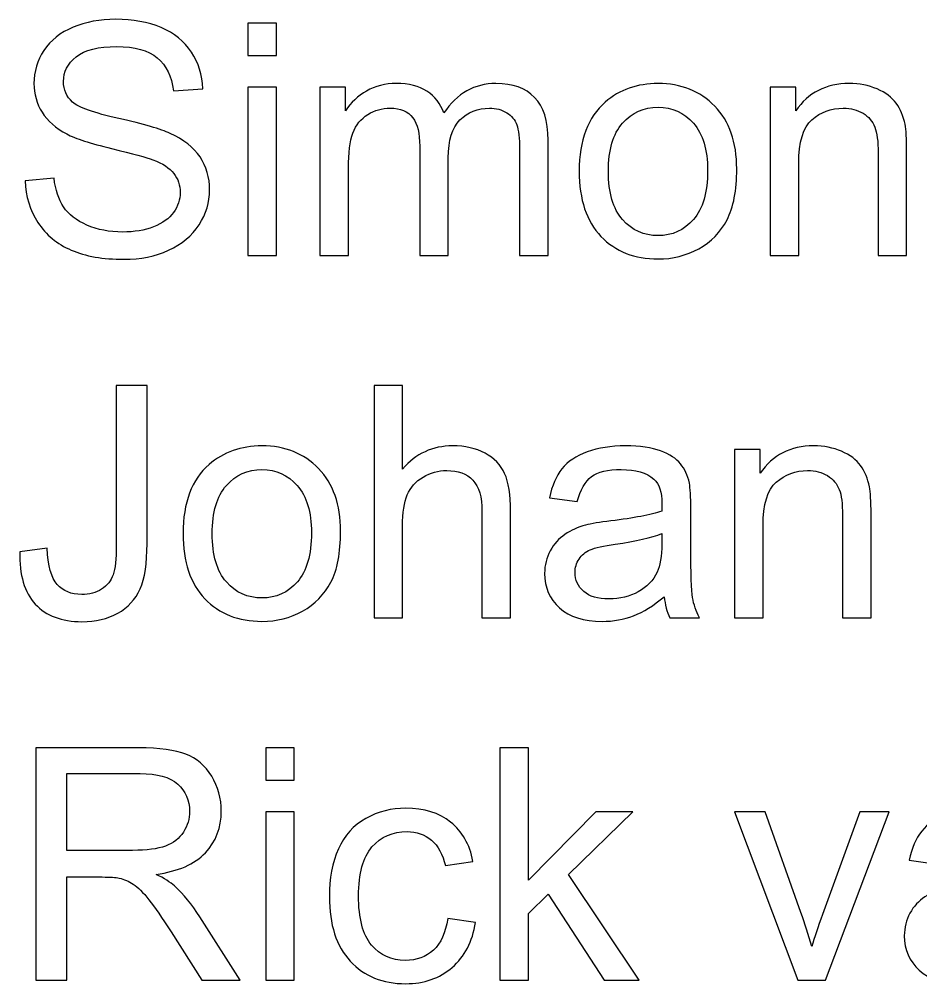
# Model space of a CAD drawing. Header units: centimetres. Extents: x -10.5 to 10.5, y -5.5 to 5.5.
# Drawn here: x -1.183 to -0.497, y -3.472 to -2.738 of the extents above; entities that cross this region are included whole.
import ezdxf

# ---------------------------------------------------------------- set-up
doc = ezdxf.new("R2010")
doc.units = ezdxf.units.CM
doc.header["$MEASUREMENT"] = 0
doc.layers.add('Laag 1', color=7, linetype='Continuous')

msp = doc.modelspace()

# ---------------------------------------------------------------- linework, layer by layer
at = {"layer": 'Laag 1', "color": 114}
for points, knots in [([(-1.1789, -2.8608), (-1.1789, -2.8608), (-1.15692, -2.85883), (-1.15692, -2.85883), (-1.15692, -2.85883), (-1.15589, -2.86772), (-1.15347, -2.875), (-1.14964, -2.88072), (-1.14964, -2.88072), (-1.14581, -2.8864), (-1.13988, -2.89101), (-1.13186, -2.89455), (-1.13186, -2.89455), (-1.12383, -2.89805), (-1.11478, -2.89982), (-1.10474, -2.89982), (-1.10474, -2.89982), (-1.09581, -2.89982), (-1.08794, -2.8985), (-1.08111, -2.89583), (-1.08111, -2.89583), (-1.07428, -2.89315), (-1.06922, -2.88949), (-1.06588, -2.88484), (-1.06588, -2.88484), (-1.06255, -2.88019), (-1.06086, -2.87513), (-1.06086, -2.86969), (-1.06086, -2.86969), (-1.06086, -2.86418), (-1.06247, -2.85936), (-1.06568, -2.85521), (-1.06568, -2.85521), (-1.06889, -2.85109), (-1.0742, -2.84763), (-1.08161, -2.84479), (-1.08161, -2.84479), (-1.08634, -2.84298), (-1.09683, -2.8401), (-1.11309, -2.83619), (-1.11309, -2.83619), (-1.12935, -2.83228), (-1.14071, -2.82862), (-1.14721, -2.82516), (-1.14721, -2.82516), (-1.15565, -2.82072), (-1.1619, -2.8152), (-1.16602, -2.80866), (-1.16602, -2.80866), (-1.17018, -2.80211), (-1.17223, -2.79475), (-1.17223, -2.78664), (-1.17223, -2.78664), (-1.17223, -2.77767), (-1.16968, -2.76931), (-1.16462, -2.76158), (-1.16462, -2.76158), (-1.15956, -2.7538), (-1.15219, -2.74791), (-1.14244, -2.74388), (-1.14244, -2.74388), (-1.13272, -2.73984), (-1.1219, -2.73783), (-1.11, -2.73783), (-1.11, -2.73783), (-1.09692, -2.73783), (-1.08535, -2.73993), (-1.07535, -2.74417), (-1.07535, -2.74417), (-1.06535, -2.74836), (-1.05765, -2.75458), (-1.05226, -2.76281), (-1.05226, -2.76281), (-1.04687, -2.771), (-1.04399, -2.7803), (-1.04358, -2.79067), (-1.04358, -2.79067), (-1.04358, -2.79067), (-1.06605, -2.7924), (-1.06605, -2.7924), (-1.06605, -2.7924), (-1.06724, -2.78125), (-1.07132, -2.77281), (-1.07827, -2.76713), (-1.07827, -2.76713), (-1.08523, -2.76141), (-1.09552, -2.75857), (-1.1091, -2.75857), (-1.1091, -2.75857), (-1.12326, -2.75857), (-1.13359, -2.76116), (-1.14005, -2.76635), (-1.14005, -2.76635), (-1.14651, -2.77153), (-1.14976, -2.77779), (-1.14976, -2.78512), (-1.14976, -2.78512), (-1.14976, -2.79145), (-1.14746, -2.79668), (-1.14289, -2.8008), (-1.14289, -2.8008), (-1.13836, -2.80487), (-1.12663, -2.80911), (-1.10762, -2.81339), (-1.10762, -2.81339), (-1.0886, -2.81771), (-1.07556, -2.82146), (-1.06848, -2.82467), (-1.06848, -2.82467), (-1.05823, -2.8294), (-1.05062, -2.83537), (-1.04572, -2.84265), (-1.04572, -2.84265), (-1.04082, -2.8499), (-1.03839, -2.85825), (-1.03839, -2.86772), (-1.03839, -2.86772), (-1.03839, -2.87714), (-1.04107, -2.88595), (-1.04646, -2.89426), (-1.04646, -2.89426), (-1.05185, -2.90258), (-1.05955, -2.90904), (-1.06963, -2.91365), (-1.06963, -2.91365), (-1.07971, -2.91826), (-1.09103, -2.92056), (-1.10367, -2.92056), (-1.10367, -2.92056), (-1.11964, -2.92056), (-1.13301, -2.91822), (-1.14379, -2.91357), (-1.14379, -2.91357), (-1.15462, -2.90892), (-1.16306, -2.90192), (-1.16919, -2.89254), (-1.16919, -2.89254), (-1.17536, -2.88319), (-1.17857, -2.87262), (-1.1789, -2.8608)], [0, 0, 0, 0, 0.027778, 0.027778, 0.027778, 0.027778, 0.055556, 0.055556, 0.055556, 0.055556, 0.083333, 0.083333, 0.083333, 0.083333, 0.111111, 0.111111, 0.111111, 0.111111, 0.138889, 0.138889, 0.138889, 0.138889, 0.166667, 0.166667, 0.166667, 0.166667, 0.194444, 0.194444, 0.194444, 0.194444, 0.222222, 0.222222, 0.222222, 0.222222, 0.25, 0.25, 0.25, 0.25, 0.277778, 0.277778, 0.277778, 0.277778, 0.305556, 0.305556, 0.305556, 0.305556, 0.333333, 0.333333, 0.333333, 0.333333, 0.361111, 0.361111, 0.361111, 0.361111, 0.388889, 0.388889, 0.388889, 0.388889, 0.416667, 0.416667, 0.416667, 0.416667, 0.444444, 0.444444, 0.444444, 0.444444, 0.472222, 0.472222, 0.472222, 0.472222, 0.5, 0.5, 0.5, 0.5, 0.527778, 0.527778, 0.527778, 0.527778, 0.555556, 0.555556, 0.555556, 0.555556, 0.583333, 0.583333, 0.583333, 0.583333, 0.611111, 0.611111, 0.611111, 0.611111, 0.638889, 0.638889, 0.638889, 0.638889, 0.666667, 0.666667, 0.666667, 0.666667, 0.694444, 0.694444, 0.694444, 0.694444, 0.722222, 0.722222, 0.722222, 0.722222, 0.75, 0.75, 0.75, 0.75, 0.777778, 0.777778, 0.777778, 0.777778, 0.805556, 0.805556, 0.805556, 0.805556, 0.833333, 0.833333, 0.833333, 0.833333, 0.861111, 0.861111, 0.861111, 0.861111, 0.888889, 0.888889, 0.888889, 0.888889, 0.916667, 0.916667, 0.916667, 0.916667, 0.944444, 0.944444, 0.944444, 0.944444, 1, 1, 1, 1]), ([(-1.00925, -2.76548), (-1.00925, -2.76548), (-1.00925, -2.74079), (-1.00925, -2.74079), (-1.00925, -2.74079), (-1.00925, -2.74079), (-0.98752, -2.74079), (-0.98752, -2.74079), (-0.98752, -2.74079), (-0.98752, -2.74079), (-0.98752, -2.76548), (-0.98752, -2.76548), (-0.98752, -2.76548), (-0.98752, -2.76548), (-1.00925, -2.76548), (-1.00925, -2.76548)], [0, 0, 0, 0, 0.2, 0.2, 0.2, 0.2, 0.4, 0.4, 0.4, 0.4, 0.6, 0.6, 0.6, 0.6, 1, 1, 1, 1]), ([(-1.00925, -2.9176), (-1.00925, -2.9176), (-1.00925, -2.78944), (-1.00925, -2.78944), (-1.00925, -2.78944), (-1.00925, -2.78944), (-0.98752, -2.78944), (-0.98752, -2.78944), (-0.98752, -2.78944), (-0.98752, -2.78944), (-0.98752, -2.9176), (-0.98752, -2.9176), (-0.98752, -2.9176), (-0.98752, -2.9176), (-1.00925, -2.9176), (-1.00925, -2.9176)], [0, 0, 0, 0, 0.2, 0.2, 0.2, 0.2, 0.4, 0.4, 0.4, 0.4, 0.6, 0.6, 0.6, 0.6, 1, 1, 1, 1]), ([(-0.95439, -2.9176), (-0.95439, -2.9176), (-0.95439, -2.78944), (-0.95439, -2.78944), (-0.95439, -2.78944), (-0.95439, -2.78944), (-0.93488, -2.78944), (-0.93488, -2.78944), (-0.93488, -2.78944), (-0.93488, -2.78944), (-0.93488, -2.80755), (-0.93488, -2.80755), (-0.93488, -2.80755), (-0.93089, -2.80129), (-0.92554, -2.79623), (-0.91887, -2.79244), (-0.91887, -2.79244), (-0.91221, -2.78862), (-0.90463, -2.78672), (-0.89611, -2.78672), (-0.89611, -2.78672), (-0.88665, -2.78672), (-0.87887, -2.7887), (-0.87282, -2.79261), (-0.87282, -2.79261), (-0.86677, -2.79656), (-0.86249, -2.80203), (-0.86002, -2.80911), (-0.86002, -2.80911), (-0.84981, -2.79417), (-0.8366, -2.78672), (-0.8203, -2.78672), (-0.8203, -2.78672), (-0.80754, -2.78672), (-0.79771, -2.79022), (-0.79088, -2.79726), (-0.79088, -2.79726), (-0.784, -2.8043), (-0.78055, -2.81512), (-0.78055, -2.82973), (-0.78055, -2.82973), (-0.78055, -2.82973), (-0.78055, -2.9176), (-0.78055, -2.9176), (-0.78055, -2.9176), (-0.78055, -2.9176), (-0.80228, -2.9176), (-0.80228, -2.9176), (-0.80228, -2.9176), (-0.80228, -2.9176), (-0.80228, -2.83693), (-0.80228, -2.83693), (-0.80228, -2.83693), (-0.80228, -2.82829), (-0.80302, -2.82203), (-0.80442, -2.81821), (-0.80442, -2.81821), (-0.80582, -2.81438), (-0.80837, -2.81133), (-0.81211, -2.80899), (-0.81211, -2.80899), (-0.81582, -2.80664), (-0.82018, -2.80549), (-0.82516, -2.80549), (-0.82516, -2.80549), (-0.83421, -2.80549), (-0.84171, -2.80849), (-0.84767, -2.81446), (-0.84767, -2.81446), (-0.85364, -2.82047), (-0.8566, -2.83006), (-0.8566, -2.84323), (-0.8566, -2.84323), (-0.8566, -2.84323), (-0.8566, -2.9176), (-0.8566, -2.9176), (-0.8566, -2.9176), (-0.8566, -2.9176), (-0.87833, -2.9176), (-0.87833, -2.9176), (-0.87833, -2.9176), (-0.87833, -2.9176), (-0.87833, -2.83442), (-0.87833, -2.83442), (-0.87833, -2.83442), (-0.87833, -2.82479), (-0.8801, -2.81755), (-0.88364, -2.81273), (-0.88364, -2.81273), (-0.88718, -2.80792), (-0.89299, -2.80549), (-0.90101, -2.80549), (-0.90101, -2.80549), (-0.9071, -2.80549), (-0.91274, -2.80709), (-0.91793, -2.8103), (-0.91793, -2.8103), (-0.92311, -2.81351), (-0.92686, -2.81821), (-0.9292, -2.82442), (-0.9292, -2.82442), (-0.93151, -2.83059), (-0.93266, -2.83953), (-0.93266, -2.85117), (-0.93266, -2.85117), (-0.93266, -2.85117), (-0.93266, -2.9176), (-0.93266, -2.9176), (-0.93266, -2.9176), (-0.93266, -2.9176), (-0.95439, -2.9176), (-0.95439, -2.9176)], [0, 0, 0, 0, 0.034483, 0.034483, 0.034483, 0.034483, 0.068966, 0.068966, 0.068966, 0.068966, 0.103448, 0.103448, 0.103448, 0.103448, 0.137931, 0.137931, 0.137931, 0.137931, 0.172414, 0.172414, 0.172414, 0.172414, 0.206897, 0.206897, 0.206897, 0.206897, 0.241379, 0.241379, 0.241379, 0.241379, 0.275862, 0.275862, 0.275862, 0.275862, 0.310345, 0.310345, 0.310345, 0.310345, 0.344828, 0.344828, 0.344828, 0.344828, 0.37931, 0.37931, 0.37931, 0.37931, 0.413793, 0.413793, 0.413793, 0.413793, 0.448276, 0.448276, 0.448276, 0.448276, 0.482759, 0.482759, 0.482759, 0.482759, 0.517241, 0.517241, 0.517241, 0.517241, 0.551724, 0.551724, 0.551724, 0.551724, 0.586207, 0.586207, 0.586207, 0.586207, 0.62069, 0.62069, 0.62069, 0.62069, 0.655172, 0.655172, 0.655172, 0.655172, 0.689655, 0.689655, 0.689655, 0.689655, 0.724138, 0.724138, 0.724138, 0.724138, 0.758621, 0.758621, 0.758621, 0.758621, 0.793103, 0.793103, 0.793103, 0.793103, 0.827586, 0.827586, 0.827586, 0.827586, 0.862069, 0.862069, 0.862069, 0.862069, 0.896552, 0.896552, 0.896552, 0.896552, 0.931034, 0.931034, 0.931034, 0.931034, 1, 1, 1, 1]), ([(-0.75684, -2.85352), (-0.75684, -2.82985), (-0.75026, -2.81232), (-0.73704, -2.80092), (-0.73704, -2.80092), (-0.72606, -2.79145), (-0.7126, -2.78672), (-0.69675, -2.78672), (-0.69675, -2.78672), (-0.67918, -2.78672), (-0.66477, -2.79248), (-0.65358, -2.80401), (-0.65358, -2.80401), (-0.64243, -2.81549), (-0.63683, -2.83142), (-0.63683, -2.85171), (-0.63683, -2.85171), (-0.63683, -2.86817), (-0.6393, -2.88109), (-0.64424, -2.89052), (-0.64424, -2.89052), (-0.64918, -2.89994), (-0.65638, -2.90727), (-0.66584, -2.9125), (-0.66584, -2.9125), (-0.67527, -2.91772), (-0.6856, -2.92032), (-0.69675, -2.92032), (-0.69675, -2.92032), (-0.7147, -2.92032), (-0.72918, -2.9146), (-0.74025, -2.90311), (-0.74025, -2.90311), (-0.75133, -2.89163), (-0.75684, -2.87509), (-0.75684, -2.85352)], [0, 0, 0, 0, 0.1, 0.1, 0.1, 0.1, 0.2, 0.2, 0.2, 0.2, 0.3, 0.3, 0.3, 0.3, 0.4, 0.4, 0.4, 0.4, 0.5, 0.5, 0.5, 0.5, 0.6, 0.6, 0.6, 0.6, 0.7, 0.7, 0.7, 0.7, 0.8, 0.8, 0.8, 0.8, 1, 1, 1, 1]), ([(-0.61135, -2.9176), (-0.61135, -2.9176), (-0.61135, -2.78944), (-0.61135, -2.78944), (-0.61135, -2.78944), (-0.61135, -2.78944), (-0.59184, -2.78944), (-0.59184, -2.78944), (-0.59184, -2.78944), (-0.59184, -2.78944), (-0.59184, -2.80763), (-0.59184, -2.80763), (-0.59184, -2.80763), (-0.58246, -2.79368), (-0.56888, -2.78672), (-0.55114, -2.78672), (-0.55114, -2.78672), (-0.5434, -2.78672), (-0.53632, -2.78812), (-0.52986, -2.79088), (-0.52986, -2.79088), (-0.5234, -2.79364), (-0.51854, -2.7973), (-0.51533, -2.80179), (-0.51533, -2.80179), (-0.51212, -2.80627), (-0.50986, -2.81162), (-0.50858, -2.8178), (-0.50858, -2.8178), (-0.5078, -2.82183), (-0.50739, -2.82887), (-0.50739, -2.83891), (-0.50739, -2.83891), (-0.50739, -2.83891), (-0.50739, -2.9176), (-0.50739, -2.9176), (-0.50739, -2.9176), (-0.50739, -2.9176), (-0.52912, -2.9176), (-0.52912, -2.9176), (-0.52912, -2.9176), (-0.52912, -2.9176), (-0.52912, -2.83973), (-0.52912, -2.83973), (-0.52912, -2.83973), (-0.52912, -2.83088), (-0.52994, -2.82426), (-0.53163, -2.81989), (-0.53163, -2.81989), (-0.53332, -2.81553), (-0.53632, -2.81203), (-0.5406, -2.8094), (-0.5406, -2.8094), (-0.54488, -2.80681), (-0.54995, -2.80549), (-0.55571, -2.80549), (-0.55571, -2.80549), (-0.56493, -2.80549), (-0.57287, -2.80841), (-0.57958, -2.8143), (-0.57958, -2.8143), (-0.58629, -2.82014), (-0.58962, -2.83129), (-0.58962, -2.84767), (-0.58962, -2.84767), (-0.58962, -2.84767), (-0.58962, -2.9176), (-0.58962, -2.9176), (-0.58962, -2.9176), (-0.58962, -2.9176), (-0.61135, -2.9176), (-0.61135, -2.9176)], [0, 0, 0, 0, 0.052632, 0.052632, 0.052632, 0.052632, 0.105263, 0.105263, 0.105263, 0.105263, 0.157895, 0.157895, 0.157895, 0.157895, 0.210526, 0.210526, 0.210526, 0.210526, 0.263158, 0.263158, 0.263158, 0.263158, 0.315789, 0.315789, 0.315789, 0.315789, 0.368421, 0.368421, 0.368421, 0.368421, 0.421053, 0.421053, 0.421053, 0.421053, 0.473684, 0.473684, 0.473684, 0.473684, 0.526316, 0.526316, 0.526316, 0.526316, 0.578947, 0.578947, 0.578947, 0.578947, 0.631579, 0.631579, 0.631579, 0.631579, 0.684211, 0.684211, 0.684211, 0.684211, 0.736842, 0.736842, 0.736842, 0.736842, 0.789474, 0.789474, 0.789474, 0.789474, 0.842105, 0.842105, 0.842105, 0.842105, 0.894737, 0.894737, 0.894737, 0.894737, 1, 1, 1, 1]), ([(-0.73462, -2.85356), (-0.73462, -2.86994), (-0.73104, -2.88221), (-0.72387, -2.89031), (-0.72387, -2.89031), (-0.71667, -2.89846), (-0.70766, -2.90254), (-0.69675, -2.90254), (-0.69675, -2.90254), (-0.68597, -2.90254), (-0.677, -2.89846), (-0.66979, -2.89027), (-0.66979, -2.89027), (-0.66263, -2.88208), (-0.65905, -2.86961), (-0.65905, -2.85286), (-0.65905, -2.85286), (-0.65905, -2.83706), (-0.66267, -2.82508), (-0.66988, -2.81697), (-0.66988, -2.81697), (-0.67708, -2.80882), (-0.68605, -2.80475), (-0.69675, -2.80475), (-0.69675, -2.80475), (-0.70766, -2.80475), (-0.71667, -2.80878), (-0.72387, -2.81689), (-0.72387, -2.81689), (-0.73104, -2.825), (-0.73462, -2.83722), (-0.73462, -2.85356)], [0, 0, 0, 0, 0.111111, 0.111111, 0.111111, 0.111111, 0.222222, 0.222222, 0.222222, 0.222222, 0.333333, 0.333333, 0.333333, 0.333333, 0.444444, 0.444444, 0.444444, 0.444444, 0.555556, 0.555556, 0.555556, 0.555556, 0.666667, 0.666667, 0.666667, 0.666667, 0.777778, 0.777778, 0.777778, 0.777778, 1, 1, 1, 1]), ([(-1.1831, -3.14326), (-1.1831, -3.14326), (-1.16211, -3.14038), (-1.16211, -3.14038), (-1.16211, -3.14038), (-1.16153, -3.15392), (-1.15902, -3.16318), (-1.15454, -3.1682), (-1.15454, -3.1682), (-1.15005, -3.17318), (-1.14379, -3.17569), (-1.13585, -3.17569), (-1.13585, -3.17569), (-1.13001, -3.17569), (-1.12494, -3.17433), (-1.12071, -3.17166), (-1.12071, -3.17166), (-1.11647, -3.16894), (-1.1135, -3.16528), (-1.1119, -3.16067), (-1.1119, -3.16067), (-1.11029, -3.15606), (-1.10951, -3.14865), (-1.10951, -3.13853), (-1.10951, -3.13853), (-1.10951, -3.13853), (-1.10951, -3.01666), (-1.10951, -3.01666), (-1.10951, -3.01666), (-1.10951, -3.01666), (-1.08605, -3.01666), (-1.08605, -3.01666), (-1.08605, -3.01666), (-1.08605, -3.01666), (-1.08605, -3.13713), (-1.08605, -3.13713), (-1.08605, -3.13713), (-1.08605, -3.1519), (-1.08782, -3.16334), (-1.0914, -3.17149), (-1.0914, -3.17149), (-1.09498, -3.1796), (-1.10062, -3.18577), (-1.1084, -3.19005), (-1.1084, -3.19005), (-1.11614, -3.19429), (-1.12523, -3.19643), (-1.13565, -3.19643), (-1.13565, -3.19643), (-1.15116, -3.19643), (-1.16301, -3.19199), (-1.17125, -3.18306), (-1.17125, -3.18306), (-1.17948, -3.17413), (-1.18343, -3.16087), (-1.1831, -3.14326)], [0, 0, 0, 0, 0.066667, 0.066667, 0.066667, 0.066667, 0.133333, 0.133333, 0.133333, 0.133333, 0.2, 0.2, 0.2, 0.2, 0.266667, 0.266667, 0.266667, 0.266667, 0.333333, 0.333333, 0.333333, 0.333333, 0.4, 0.4, 0.4, 0.4, 0.466667, 0.466667, 0.466667, 0.466667, 0.533333, 0.533333, 0.533333, 0.533333, 0.6, 0.6, 0.6, 0.6, 0.666667, 0.666667, 0.666667, 0.666667, 0.733333, 0.733333, 0.733333, 0.733333, 0.8, 0.8, 0.8, 0.8, 0.866667, 0.866667, 0.866667, 0.866667, 1, 1, 1, 1]), ([(-0.91315, -3.19347), (-0.91315, -3.19347), (-0.91315, -3.01666), (-0.91315, -3.01666), (-0.91315, -3.01666), (-0.91315, -3.01666), (-0.89142, -3.01666), (-0.89142, -3.01666), (-0.89142, -3.01666), (-0.89142, -3.01666), (-0.89142, -3.08029), (-0.89142, -3.08029), (-0.89142, -3.08029), (-0.88134, -3.06848), (-0.86862, -3.06259), (-0.85323, -3.06259), (-0.85323, -3.06259), (-0.8438, -3.06259), (-0.83561, -3.06444), (-0.82862, -3.06819), (-0.82862, -3.06819), (-0.82166, -3.07193), (-0.81668, -3.07708), (-0.81368, -3.08366), (-0.81368, -3.08366), (-0.81067, -3.09025), (-0.80919, -3.09984), (-0.80919, -3.11235), (-0.80919, -3.11235), (-0.80919, -3.11235), (-0.80919, -3.19347), (-0.80919, -3.19347), (-0.80919, -3.19347), (-0.80919, -3.19347), (-0.83092, -3.19347), (-0.83092, -3.19347), (-0.83092, -3.19347), (-0.83092, -3.19347), (-0.83092, -3.11243), (-0.83092, -3.11243), (-0.83092, -3.11243), (-0.83092, -3.10161), (-0.83327, -3.09371), (-0.83792, -3.08877), (-0.83792, -3.08877), (-0.84261, -3.08383), (-0.84919, -3.08136), (-0.85776, -3.08136), (-0.85776, -3.08136), (-0.86413, -3.08136), (-0.87014, -3.08301), (-0.87578, -3.08634), (-0.87578, -3.08634), (-0.88142, -3.08967), (-0.88541, -3.0942), (-0.88784, -3.09992), (-0.88784, -3.09992), (-0.89023, -3.1056), (-0.89142, -3.11346), (-0.89142, -3.1235), (-0.89142, -3.1235), (-0.89142, -3.1235), (-0.89142, -3.19347), (-0.89142, -3.19347), (-0.89142, -3.19347), (-0.89142, -3.19347), (-0.91315, -3.19347), (-0.91315, -3.19347)], [0, 0, 0, 0, 0.055556, 0.055556, 0.055556, 0.055556, 0.111111, 0.111111, 0.111111, 0.111111, 0.166667, 0.166667, 0.166667, 0.166667, 0.222222, 0.222222, 0.222222, 0.222222, 0.277778, 0.277778, 0.277778, 0.277778, 0.333333, 0.333333, 0.333333, 0.333333, 0.388889, 0.388889, 0.388889, 0.388889, 0.444444, 0.444444, 0.444444, 0.444444, 0.5, 0.5, 0.5, 0.5, 0.555556, 0.555556, 0.555556, 0.555556, 0.611111, 0.611111, 0.611111, 0.611111, 0.666667, 0.666667, 0.666667, 0.666667, 0.722222, 0.722222, 0.722222, 0.722222, 0.777778, 0.777778, 0.777778, 0.777778, 0.833333, 0.833333, 0.833333, 0.833333, 0.888889, 0.888889, 0.888889, 0.888889, 1, 1, 1, 1]), ([(-1.05864, -3.12939), (-1.05864, -3.10572), (-1.05206, -3.08819), (-1.03884, -3.07679), (-1.03884, -3.07679), (-1.02786, -3.06732), (-1.0144, -3.06259), (-0.99855, -3.06259), (-0.99855, -3.06259), (-0.98098, -3.06259), (-0.96657, -3.06835), (-0.95538, -3.07988), (-0.95538, -3.07988), (-0.94423, -3.09136), (-0.93863, -3.10729), (-0.93863, -3.12758), (-0.93863, -3.12758), (-0.93863, -3.14404), (-0.9411, -3.15696), (-0.94604, -3.16639), (-0.94604, -3.16639), (-0.95098, -3.17581), (-0.95818, -3.18314), (-0.96764, -3.18837), (-0.96764, -3.18837), (-0.97707, -3.19359), (-0.9874, -3.19619), (-0.99855, -3.19619), (-0.99855, -3.19619), (-1.0165, -3.19619), (-1.03098, -3.19047), (-1.04205, -3.17898), (-1.04205, -3.17898), (-1.05313, -3.1675), (-1.05864, -3.15096), (-1.05864, -3.12939)], [0, 0, 0, 0, 0.1, 0.1, 0.1, 0.1, 0.2, 0.2, 0.2, 0.2, 0.3, 0.3, 0.3, 0.3, 0.4, 0.4, 0.4, 0.4, 0.5, 0.5, 0.5, 0.5, 0.6, 0.6, 0.6, 0.6, 0.7, 0.7, 0.7, 0.7, 0.8, 0.8, 0.8, 0.8, 1, 1, 1, 1]), ([(-0.6921, -3.17742), (-0.70017, -3.18429), (-0.70794, -3.18911), (-0.71539, -3.19195), (-0.71539, -3.19195), (-0.72284, -3.19479), (-0.73083, -3.19619), (-0.73939, -3.19619), (-0.73939, -3.19619), (-0.75346, -3.19619), (-0.76429, -3.19277), (-0.77186, -3.1859), (-0.77186, -3.1859), (-0.77943, -3.17907), (-0.78322, -3.1703), (-0.78322, -3.15964), (-0.78322, -3.15964), (-0.78322, -3.15338), (-0.78178, -3.14766), (-0.77894, -3.14248), (-0.77894, -3.14248), (-0.77606, -3.13729), (-0.77231, -3.13318), (-0.7677, -3.13005), (-0.7677, -3.13005), (-0.76305, -3.12692), (-0.75787, -3.12453), (-0.75206, -3.12293), (-0.75206, -3.12293), (-0.74778, -3.12182), (-0.74132, -3.12075), (-0.73272, -3.11968), (-0.73272, -3.11968), (-0.71519, -3.11762), (-0.70222, -3.11511), (-0.69395, -3.11223), (-0.69395, -3.11223), (-0.69387, -3.10926), (-0.69383, -3.10737), (-0.69383, -3.10659), (-0.69383, -3.10659), (-0.69383, -3.09778), (-0.69589, -3.09157), (-0.7, -3.08794), (-0.7, -3.08794), (-0.70556, -3.08305), (-0.71383, -3.08062), (-0.72478, -3.08062), (-0.72478, -3.08062), (-0.73503, -3.08062), (-0.7426, -3.08243), (-0.74746, -3.08601), (-0.74746, -3.08601), (-0.75235, -3.08959), (-0.75593, -3.09593), (-0.75828, -3.10507), (-0.75828, -3.10507), (-0.75828, -3.10507), (-0.77952, -3.1021), (-0.77952, -3.1021), (-0.77952, -3.1021), (-0.77758, -3.09301), (-0.77441, -3.08564), (-0.76997, -3.08004), (-0.76997, -3.08004), (-0.76552, -3.07444), (-0.7591, -3.07016), (-0.75071, -3.06712), (-0.75071, -3.06712), (-0.74235, -3.06411), (-0.7326, -3.06259), (-0.72157, -3.06259), (-0.72157, -3.06259), (-0.71062, -3.06259), (-0.70169, -3.06387), (-0.69482, -3.06646), (-0.69482, -3.06646), (-0.68798, -3.06905), (-0.68292, -3.07226), (-0.67971, -3.07617), (-0.67971, -3.07617), (-0.6765, -3.08008), (-0.67424, -3.08502), (-0.67292, -3.09099), (-0.67292, -3.09099), (-0.67222, -3.09469), (-0.67185, -3.10136), (-0.67185, -3.11095), (-0.67185, -3.11095), (-0.67185, -3.11095), (-0.67185, -3.13976), (-0.67185, -3.13976), (-0.67185, -3.13976), (-0.67185, -3.15989), (-0.6714, -3.1726), (-0.67049, -3.178), (-0.67049, -3.178), (-0.66963, -3.18339), (-0.66782, -3.18853), (-0.66518, -3.19347), (-0.66518, -3.19347), (-0.66518, -3.19347), (-0.6879, -3.19347), (-0.6879, -3.19347), (-0.6879, -3.19347), (-0.69008, -3.1889), (-0.69148, -3.18355), (-0.6921, -3.17742)], [0, 0, 0, 0, 0.035714, 0.035714, 0.035714, 0.035714, 0.071429, 0.071429, 0.071429, 0.071429, 0.107143, 0.107143, 0.107143, 0.107143, 0.142857, 0.142857, 0.142857, 0.142857, 0.178571, 0.178571, 0.178571, 0.178571, 0.214286, 0.214286, 0.214286, 0.214286, 0.25, 0.25, 0.25, 0.25, 0.285714, 0.285714, 0.285714, 0.285714, 0.321429, 0.321429, 0.321429, 0.321429, 0.357143, 0.357143, 0.357143, 0.357143, 0.392857, 0.392857, 0.392857, 0.392857, 0.428571, 0.428571, 0.428571, 0.428571, 0.464286, 0.464286, 0.464286, 0.464286, 0.5, 0.5, 0.5, 0.5, 0.535714, 0.535714, 0.535714, 0.535714, 0.571429, 0.571429, 0.571429, 0.571429, 0.607143, 0.607143, 0.607143, 0.607143, 0.642857, 0.642857, 0.642857, 0.642857, 0.678571, 0.678571, 0.678571, 0.678571, 0.714286, 0.714286, 0.714286, 0.714286, 0.75, 0.75, 0.75, 0.75, 0.785714, 0.785714, 0.785714, 0.785714, 0.821429, 0.821429, 0.821429, 0.821429, 0.857143, 0.857143, 0.857143, 0.857143, 0.892857, 0.892857, 0.892857, 0.892857, 0.928571, 0.928571, 0.928571, 0.928571, 1, 1, 1, 1]), ([(-0.63847, -3.19347), (-0.63847, -3.19347), (-0.63847, -3.06531), (-0.63847, -3.06531), (-0.63847, -3.06531), (-0.63847, -3.06531), (-0.61896, -3.06531), (-0.61896, -3.06531), (-0.61896, -3.06531), (-0.61896, -3.06531), (-0.61896, -3.0835), (-0.61896, -3.0835), (-0.61896, -3.0835), (-0.60958, -3.06955), (-0.596, -3.06259), (-0.57826, -3.06259), (-0.57826, -3.06259), (-0.57052, -3.06259), (-0.56344, -3.06399), (-0.55698, -3.06675), (-0.55698, -3.06675), (-0.55052, -3.06951), (-0.54566, -3.07317), (-0.54245, -3.07766), (-0.54245, -3.07766), (-0.53924, -3.08214), (-0.53698, -3.08749), (-0.5357, -3.09367), (-0.5357, -3.09367), (-0.53492, -3.0977), (-0.53451, -3.10474), (-0.53451, -3.11478), (-0.53451, -3.11478), (-0.53451, -3.11478), (-0.53451, -3.19347), (-0.53451, -3.19347), (-0.53451, -3.19347), (-0.53451, -3.19347), (-0.55624, -3.19347), (-0.55624, -3.19347), (-0.55624, -3.19347), (-0.55624, -3.19347), (-0.55624, -3.1156), (-0.55624, -3.1156), (-0.55624, -3.1156), (-0.55624, -3.10675), (-0.55706, -3.10013), (-0.55875, -3.09576), (-0.55875, -3.09576), (-0.56044, -3.0914), (-0.56344, -3.0879), (-0.56772, -3.08527), (-0.56772, -3.08527), (-0.572, -3.08268), (-0.57707, -3.08136), (-0.58283, -3.08136), (-0.58283, -3.08136), (-0.59205, -3.08136), (-0.59999, -3.08428), (-0.6067, -3.09017), (-0.6067, -3.09017), (-0.61341, -3.09601), (-0.61674, -3.10716), (-0.61674, -3.12354), (-0.61674, -3.12354), (-0.61674, -3.12354), (-0.61674, -3.19347), (-0.61674, -3.19347), (-0.61674, -3.19347), (-0.61674, -3.19347), (-0.63847, -3.19347), (-0.63847, -3.19347)], [0, 0, 0, 0, 0.052632, 0.052632, 0.052632, 0.052632, 0.105263, 0.105263, 0.105263, 0.105263, 0.157895, 0.157895, 0.157895, 0.157895, 0.210526, 0.210526, 0.210526, 0.210526, 0.263158, 0.263158, 0.263158, 0.263158, 0.315789, 0.315789, 0.315789, 0.315789, 0.368421, 0.368421, 0.368421, 0.368421, 0.421053, 0.421053, 0.421053, 0.421053, 0.473684, 0.473684, 0.473684, 0.473684, 0.526316, 0.526316, 0.526316, 0.526316, 0.578947, 0.578947, 0.578947, 0.578947, 0.631579, 0.631579, 0.631579, 0.631579, 0.684211, 0.684211, 0.684211, 0.684211, 0.736842, 0.736842, 0.736842, 0.736842, 0.789474, 0.789474, 0.789474, 0.789474, 0.842105, 0.842105, 0.842105, 0.842105, 0.894737, 0.894737, 0.894737, 0.894737, 1, 1, 1, 1]), ([(-1.03642, -3.12943), (-1.03642, -3.14581), (-1.03284, -3.15808), (-1.02567, -3.16618), (-1.02567, -3.16618), (-1.01847, -3.17433), (-1.00946, -3.17841), (-0.99855, -3.17841), (-0.99855, -3.17841), (-0.98777, -3.17841), (-0.9788, -3.17433), (-0.97159, -3.16614), (-0.97159, -3.16614), (-0.96443, -3.15795), (-0.96085, -3.14548), (-0.96085, -3.12873), (-0.96085, -3.12873), (-0.96085, -3.11293), (-0.96447, -3.10095), (-0.97168, -3.09284), (-0.97168, -3.09284), (-0.97888, -3.08469), (-0.98785, -3.08062), (-0.99855, -3.08062), (-0.99855, -3.08062), (-1.00946, -3.08062), (-1.01847, -3.08465), (-1.02567, -3.09276), (-1.02567, -3.09276), (-1.03284, -3.10087), (-1.03642, -3.11309), (-1.03642, -3.12943)], [0, 0, 0, 0, 0.111111, 0.111111, 0.111111, 0.111111, 0.222222, 0.222222, 0.222222, 0.222222, 0.333333, 0.333333, 0.333333, 0.333333, 0.444444, 0.444444, 0.444444, 0.444444, 0.555556, 0.555556, 0.555556, 0.555556, 0.666667, 0.666667, 0.666667, 0.666667, 0.777778, 0.777778, 0.777778, 0.777778, 1, 1, 1, 1]), ([(-0.69383, -3.12927), (-0.70173, -3.13248), (-0.71358, -3.13519), (-0.72939, -3.13741), (-0.72939, -3.13741), (-0.73836, -3.13869), (-0.7447, -3.14013), (-0.7484, -3.14174), (-0.7484, -3.14174), (-0.75211, -3.14334), (-0.75495, -3.14569), (-0.75696, -3.14873), (-0.75696, -3.14873), (-0.75898, -3.15182), (-0.76001, -3.15524), (-0.76001, -3.15902), (-0.76001, -3.15902), (-0.76001, -3.16474), (-0.75783, -3.16956), (-0.75342, -3.17339), (-0.75342, -3.17339), (-0.74902, -3.17721), (-0.7426, -3.17915), (-0.73416, -3.17915), (-0.73416, -3.17915), (-0.72581, -3.17915), (-0.71836, -3.17734), (-0.71181, -3.17367), (-0.71181, -3.17367), (-0.70531, -3.17005), (-0.7005, -3.16507), (-0.69745, -3.15877), (-0.69745, -3.15877), (-0.6951, -3.15388), (-0.69395, -3.14667), (-0.69395, -3.13717), (-0.69395, -3.13717), (-0.69395, -3.13717), (-0.69383, -3.12927), (-0.69383, -3.12927)], [0, 0, 0, 0, 0.090909, 0.090909, 0.090909, 0.090909, 0.181818, 0.181818, 0.181818, 0.181818, 0.272727, 0.272727, 0.272727, 0.272727, 0.363636, 0.363636, 0.363636, 0.363636, 0.454545, 0.454545, 0.454545, 0.454545, 0.545455, 0.545455, 0.545455, 0.545455, 0.636364, 0.636364, 0.636364, 0.636364, 0.727273, 0.727273, 0.727273, 0.727273, 0.818182, 0.818182, 0.818182, 0.818182, 1, 1, 1, 1]), ([(-1.17075, -3.46934), (-1.17075, -3.46934), (-1.17075, -3.29253), (-1.17075, -3.29253), (-1.17075, -3.29253), (-1.17075, -3.29253), (-1.09239, -3.29253), (-1.09239, -3.29253), (-1.09239, -3.29253), (-1.07663, -3.29253), (-1.06465, -3.29414), (-1.05646, -3.29731), (-1.05646, -3.29731), (-1.04827, -3.30047), (-1.04173, -3.30607), (-1.03683, -3.3141), (-1.03683, -3.3141), (-1.03193, -3.32212), (-1.0295, -3.33101), (-1.0295, -3.34073), (-1.0295, -3.34073), (-1.0295, -3.35328), (-1.03358, -3.36386), (-1.04168, -3.37246), (-1.04168, -3.37246), (-1.04979, -3.38106), (-1.0623, -3.38649), (-1.07926, -3.38884), (-1.07926, -3.38884), (-1.07305, -3.3918), (-1.06835, -3.39476), (-1.06514, -3.39765), (-1.06514, -3.39765), (-1.05831, -3.4039), (-1.05185, -3.41176), (-1.0458, -3.42119), (-1.0458, -3.42119), (-1.0458, -3.42119), (-1.01522, -3.46934), (-1.01522, -3.46934), (-1.01522, -3.46934), (-1.01522, -3.46934), (-1.04444, -3.46934), (-1.04444, -3.46934), (-1.04444, -3.46934), (-1.04444, -3.46934), (-1.06782, -3.43255), (-1.06782, -3.43255), (-1.06782, -3.43255), (-1.07461, -3.42189), (-1.08025, -3.41378), (-1.08465, -3.40814), (-1.08465, -3.40814), (-1.0891, -3.4025), (-1.09305, -3.39859), (-1.09655, -3.39633), (-1.09655, -3.39633), (-1.1, -3.39411), (-1.10358, -3.39254), (-1.10721, -3.39164), (-1.10721, -3.39164), (-1.10984, -3.3911), (-1.11416, -3.39081), (-1.12021, -3.39081), (-1.12021, -3.39081), (-1.12021, -3.39081), (-1.14729, -3.39081), (-1.14729, -3.39081), (-1.14729, -3.39081), (-1.14729, -3.39081), (-1.14729, -3.46934), (-1.14729, -3.46934), (-1.14729, -3.46934), (-1.14729, -3.46934), (-1.17075, -3.46934), (-1.17075, -3.46934)], [0, 0, 0, 0, 0.05, 0.05, 0.05, 0.05, 0.1, 0.1, 0.1, 0.1, 0.15, 0.15, 0.15, 0.15, 0.2, 0.2, 0.2, 0.2, 0.25, 0.25, 0.25, 0.25, 0.3, 0.3, 0.3, 0.3, 0.35, 0.35, 0.35, 0.35, 0.4, 0.4, 0.4, 0.4, 0.45, 0.45, 0.45, 0.45, 0.5, 0.5, 0.5, 0.5, 0.55, 0.55, 0.55, 0.55, 0.6, 0.6, 0.6, 0.6, 0.65, 0.65, 0.65, 0.65, 0.7, 0.7, 0.7, 0.7, 0.75, 0.75, 0.75, 0.75, 0.8, 0.8, 0.8, 0.8, 0.85, 0.85, 0.85, 0.85, 0.9, 0.9, 0.9, 0.9, 1, 1, 1, 1]), ([(-0.99563, -3.31722), (-0.99563, -3.31722), (-0.99563, -3.29253), (-0.99563, -3.29253), (-0.99563, -3.29253), (-0.99563, -3.29253), (-0.9739, -3.29253), (-0.9739, -3.29253), (-0.9739, -3.29253), (-0.9739, -3.29253), (-0.9739, -3.31722), (-0.9739, -3.31722), (-0.9739, -3.31722), (-0.9739, -3.31722), (-0.99563, -3.31722), (-0.99563, -3.31722)], [0, 0, 0, 0, 0.2, 0.2, 0.2, 0.2, 0.4, 0.4, 0.4, 0.4, 0.6, 0.6, 0.6, 0.6, 1, 1, 1, 1]), ([(-0.81722, -3.46934), (-0.81722, -3.46934), (-0.81722, -3.29253), (-0.81722, -3.29253), (-0.81722, -3.29253), (-0.81722, -3.29253), (-0.79549, -3.29253), (-0.79549, -3.29253), (-0.79549, -3.29253), (-0.79549, -3.29253), (-0.79549, -3.39324), (-0.79549, -3.39324), (-0.79549, -3.39324), (-0.79549, -3.39324), (-0.74413, -3.34118), (-0.74413, -3.34118), (-0.74413, -3.34118), (-0.74413, -3.34118), (-0.71606, -3.34118), (-0.71606, -3.34118), (-0.71606, -3.34118), (-0.71606, -3.34118), (-0.76495, -3.3888), (-0.76495, -3.3888), (-0.76495, -3.3888), (-0.76495, -3.3888), (-0.71112, -3.46934), (-0.71112, -3.46934), (-0.71112, -3.46934), (-0.71112, -3.46934), (-0.73787, -3.46934), (-0.73787, -3.46934), (-0.73787, -3.46934), (-0.73787, -3.46934), (-0.78043, -3.40386), (-0.78043, -3.40386), (-0.78043, -3.40386), (-0.78043, -3.40386), (-0.79549, -3.41851), (-0.79549, -3.41851), (-0.79549, -3.41851), (-0.79549, -3.41851), (-0.79549, -3.46934), (-0.79549, -3.46934), (-0.79549, -3.46934), (-0.79549, -3.46934), (-0.81722, -3.46934), (-0.81722, -3.46934)], [0, 0, 0, 0, 0.076923, 0.076923, 0.076923, 0.076923, 0.153846, 0.153846, 0.153846, 0.153846, 0.230769, 0.230769, 0.230769, 0.230769, 0.307692, 0.307692, 0.307692, 0.307692, 0.384615, 0.384615, 0.384615, 0.384615, 0.461538, 0.461538, 0.461538, 0.461538, 0.538462, 0.538462, 0.538462, 0.538462, 0.615385, 0.615385, 0.615385, 0.615385, 0.692308, 0.692308, 0.692308, 0.692308, 0.769231, 0.769231, 0.769231, 0.769231, 0.846154, 0.846154, 0.846154, 0.846154, 1, 1, 1, 1]), ([(-1.14729, -3.37056), (-1.14729, -3.37056), (-1.09708, -3.37056), (-1.09708, -3.37056), (-1.09708, -3.37056), (-1.08638, -3.37056), (-1.07807, -3.36945), (-1.07206, -3.36723), (-1.07206, -3.36723), (-1.06605, -3.36505), (-1.06148, -3.36151), (-1.05839, -3.35661), (-1.05839, -3.35661), (-1.05527, -3.35176), (-1.0537, -3.34649), (-1.0537, -3.34077), (-1.0537, -3.34077), (-1.0537, -3.33241), (-1.05671, -3.3255), (-1.06276, -3.32011), (-1.06276, -3.32011), (-1.06881, -3.31471), (-1.07836, -3.31204), (-1.0914, -3.31204), (-1.0914, -3.31204), (-1.0914, -3.31204), (-1.14729, -3.31204), (-1.14729, -3.31204), (-1.14729, -3.31204), (-1.14729, -3.31204), (-1.14729, -3.37056), (-1.14729, -3.37056)], [0, 0, 0, 0, 0.111111, 0.111111, 0.111111, 0.111111, 0.222222, 0.222222, 0.222222, 0.222222, 0.333333, 0.333333, 0.333333, 0.333333, 0.444444, 0.444444, 0.444444, 0.444444, 0.555556, 0.555556, 0.555556, 0.555556, 0.666667, 0.666667, 0.666667, 0.666667, 0.777778, 0.777778, 0.777778, 0.777778, 1, 1, 1, 1]), ([(-0.85706, -3.42242), (-0.85706, -3.42242), (-0.83582, -3.42538), (-0.83582, -3.42538), (-0.83582, -3.42538), (-0.83817, -3.44), (-0.84409, -3.4514), (-0.85368, -3.45967), (-0.85368, -3.45967), (-0.86327, -3.46794), (-0.87509, -3.47206), (-0.88904, -3.47206), (-0.88904, -3.47206), (-0.90653, -3.47206), (-0.92061, -3.46634), (-0.93122, -3.45489), (-0.93122, -3.45489), (-0.94188, -3.44345), (-0.94719, -3.42707), (-0.94719, -3.40575), (-0.94719, -3.40575), (-0.94719, -3.39192), (-0.94489, -3.37987), (-0.94032, -3.36949), (-0.94032, -3.36949), (-0.93575, -3.35916), (-0.9288, -3.35138), (-0.91941, -3.34624), (-0.91941, -3.34624), (-0.91007, -3.34105), (-0.8999, -3.33846), (-0.88887, -3.33846), (-0.88887, -3.33846), (-0.875, -3.33846), (-0.8636, -3.34196), (-0.8548, -3.349), (-0.8548, -3.349), (-0.84595, -3.35604), (-0.84027, -3.36604), (-0.8378, -3.37896), (-0.8378, -3.37896), (-0.8378, -3.37896), (-0.85879, -3.38217), (-0.85879, -3.38217), (-0.85879, -3.38217), (-0.8608, -3.37357), (-0.86434, -3.36711), (-0.86949, -3.36274), (-0.86949, -3.36274), (-0.87459, -3.35842), (-0.88077, -3.35624), (-0.88801, -3.35624), (-0.88801, -3.35624), (-0.89896, -3.35624), (-0.90785, -3.36015), (-0.91472, -3.36797), (-0.91472, -3.36797), (-0.92155, -3.37583), (-0.92497, -3.38818), (-0.92497, -3.40514), (-0.92497, -3.40514), (-0.92497, -3.42234), (-0.92168, -3.43481), (-0.91509, -3.44259), (-0.91509, -3.44259), (-0.90846, -3.45037), (-0.89986, -3.45428), (-0.88928, -3.45428), (-0.88928, -3.45428), (-0.88072, -3.45428), (-0.8736, -3.45168), (-0.86792, -3.44646), (-0.86792, -3.44646), (-0.8622, -3.44127), (-0.85858, -3.43325), (-0.85706, -3.42242)], [0, 0, 0, 0, 0.05, 0.05, 0.05, 0.05, 0.1, 0.1, 0.1, 0.1, 0.15, 0.15, 0.15, 0.15, 0.2, 0.2, 0.2, 0.2, 0.25, 0.25, 0.25, 0.25, 0.3, 0.3, 0.3, 0.3, 0.35, 0.35, 0.35, 0.35, 0.4, 0.4, 0.4, 0.4, 0.45, 0.45, 0.45, 0.45, 0.5, 0.5, 0.5, 0.5, 0.55, 0.55, 0.55, 0.55, 0.6, 0.6, 0.6, 0.6, 0.65, 0.65, 0.65, 0.65, 0.7, 0.7, 0.7, 0.7, 0.75, 0.75, 0.75, 0.75, 0.8, 0.8, 0.8, 0.8, 0.85, 0.85, 0.85, 0.85, 0.9, 0.9, 0.9, 0.9, 1, 1, 1, 1]), ([(-0.41804, -3.45329), (-0.42611, -3.46016), (-0.43388, -3.46498), (-0.44133, -3.46782), (-0.44133, -3.46782), (-0.44878, -3.47066), (-0.45677, -3.47206), (-0.46533, -3.47206), (-0.46533, -3.47206), (-0.4794, -3.47206), (-0.49023, -3.46864), (-0.4978, -3.46177), (-0.4978, -3.46177), (-0.50537, -3.45494), (-0.50916, -3.44617), (-0.50916, -3.43551), (-0.50916, -3.43551), (-0.50916, -3.42925), (-0.50772, -3.42353), (-0.50488, -3.41835), (-0.50488, -3.41835), (-0.502, -3.41316), (-0.49825, -3.40905), (-0.49364, -3.40592), (-0.49364, -3.40592), (-0.48899, -3.40279), (-0.48381, -3.4004), (-0.478, -3.3988), (-0.478, -3.3988), (-0.47372, -3.39769), (-0.46726, -3.39662), (-0.45866, -3.39555), (-0.45866, -3.39555), (-0.44113, -3.39349), (-0.42816, -3.39098), (-0.41989, -3.3881), (-0.41989, -3.3881), (-0.41981, -3.38513), (-0.41977, -3.38324), (-0.41977, -3.38246), (-0.41977, -3.38246), (-0.41977, -3.37365), (-0.42183, -3.36744), (-0.42594, -3.36381), (-0.42594, -3.36381), (-0.4315, -3.35892), (-0.43977, -3.35649), (-0.45072, -3.35649), (-0.45072, -3.35649), (-0.46097, -3.35649), (-0.46854, -3.3583), (-0.4734, -3.36188), (-0.4734, -3.36188), (-0.47829, -3.36546), (-0.48187, -3.3718), (-0.48422, -3.38094), (-0.48422, -3.38094), (-0.48422, -3.38094), (-0.50546, -3.37797), (-0.50546, -3.37797), (-0.50546, -3.37797), (-0.50352, -3.36888), (-0.50035, -3.36151), (-0.49591, -3.35591), (-0.49591, -3.35591), (-0.49146, -3.35031), (-0.48504, -3.34603), (-0.47665, -3.34299), (-0.47665, -3.34299), (-0.46829, -3.33998), (-0.45854, -3.33846), (-0.44751, -3.33846), (-0.44751, -3.33846), (-0.43656, -3.33846), (-0.42763, -3.33974), (-0.42076, -3.34233), (-0.42076, -3.34233), (-0.41392, -3.34492), (-0.40886, -3.34813), (-0.40565, -3.35204), (-0.40565, -3.35204), (-0.40244, -3.35595), (-0.40018, -3.36089), (-0.39886, -3.36686), (-0.39886, -3.36686), (-0.39816, -3.37056), (-0.39779, -3.37723), (-0.39779, -3.38682), (-0.39779, -3.38682), (-0.39779, -3.38682), (-0.39779, -3.41563), (-0.39779, -3.41563), (-0.39779, -3.41563), (-0.39779, -3.43576), (-0.39734, -3.44847), (-0.39643, -3.45387), (-0.39643, -3.45387), (-0.39557, -3.45926), (-0.39376, -3.4644), (-0.39112, -3.46934), (-0.39112, -3.46934), (-0.39112, -3.46934), (-0.41384, -3.46934), (-0.41384, -3.46934), (-0.41384, -3.46934), (-0.41602, -3.46477), (-0.41742, -3.45942), (-0.41804, -3.45329)], [0, 0, 0, 0, 0.035714, 0.035714, 0.035714, 0.035714, 0.071429, 0.071429, 0.071429, 0.071429, 0.107143, 0.107143, 0.107143, 0.107143, 0.142857, 0.142857, 0.142857, 0.142857, 0.178571, 0.178571, 0.178571, 0.178571, 0.214286, 0.214286, 0.214286, 0.214286, 0.25, 0.25, 0.25, 0.25, 0.285714, 0.285714, 0.285714, 0.285714, 0.321429, 0.321429, 0.321429, 0.321429, 0.357143, 0.357143, 0.357143, 0.357143, 0.392857, 0.392857, 0.392857, 0.392857, 0.428571, 0.428571, 0.428571, 0.428571, 0.464286, 0.464286, 0.464286, 0.464286, 0.5, 0.5, 0.5, 0.5, 0.535714, 0.535714, 0.535714, 0.535714, 0.571429, 0.571429, 0.571429, 0.571429, 0.607143, 0.607143, 0.607143, 0.607143, 0.642857, 0.642857, 0.642857, 0.642857, 0.678571, 0.678571, 0.678571, 0.678571, 0.714286, 0.714286, 0.714286, 0.714286, 0.75, 0.75, 0.75, 0.75, 0.785714, 0.785714, 0.785714, 0.785714, 0.821429, 0.821429, 0.821429, 0.821429, 0.857143, 0.857143, 0.857143, 0.857143, 0.892857, 0.892857, 0.892857, 0.892857, 0.928571, 0.928571, 0.928571, 0.928571, 1, 1, 1, 1]), ([(-0.99563, -3.46934), (-0.99563, -3.46934), (-0.99563, -3.34118), (-0.99563, -3.34118), (-0.99563, -3.34118), (-0.99563, -3.34118), (-0.9739, -3.34118), (-0.9739, -3.34118), (-0.9739, -3.34118), (-0.9739, -3.34118), (-0.9739, -3.46934), (-0.9739, -3.46934), (-0.9739, -3.46934), (-0.9739, -3.46934), (-0.99563, -3.46934), (-0.99563, -3.46934)], [0, 0, 0, 0, 0.2, 0.2, 0.2, 0.2, 0.4, 0.4, 0.4, 0.4, 0.6, 0.6, 0.6, 0.6, 1, 1, 1, 1]), ([(-0.5902, -3.46934), (-0.5902, -3.46934), (-0.63856, -3.34118), (-0.63856, -3.34118), (-0.63856, -3.34118), (-0.63856, -3.34118), (-0.6153, -3.34118), (-0.6153, -3.34118), (-0.6153, -3.34118), (-0.6153, -3.34118), (-0.58789, -3.41794), (-0.58789, -3.41794), (-0.58789, -3.41794), (-0.58493, -3.42621), (-0.58217, -3.43481), (-0.57966, -3.44374), (-0.57966, -3.44374), (-0.57773, -3.43699), (-0.57505, -3.42888), (-0.57155, -3.41938), (-0.57155, -3.41938), (-0.57155, -3.41938), (-0.54307, -3.34118), (-0.54307, -3.34118), (-0.54307, -3.34118), (-0.54307, -3.34118), (-0.52077, -3.34118), (-0.52077, -3.34118), (-0.52077, -3.34118), (-0.52077, -3.34118), (-0.56929, -3.46934), (-0.56929, -3.46934), (-0.56929, -3.46934), (-0.56929, -3.46934), (-0.5902, -3.46934), (-0.5902, -3.46934)], [0, 0, 0, 0, 0.1, 0.1, 0.1, 0.1, 0.2, 0.2, 0.2, 0.2, 0.3, 0.3, 0.3, 0.3, 0.4, 0.4, 0.4, 0.4, 0.5, 0.5, 0.5, 0.5, 0.6, 0.6, 0.6, 0.6, 0.7, 0.7, 0.7, 0.7, 0.8, 0.8, 0.8, 0.8, 1, 1, 1, 1])]:
    msp.add_open_spline(points, degree=3, knots=knots, dxfattribs=at)

doc.saveas('drawing.dxf')
